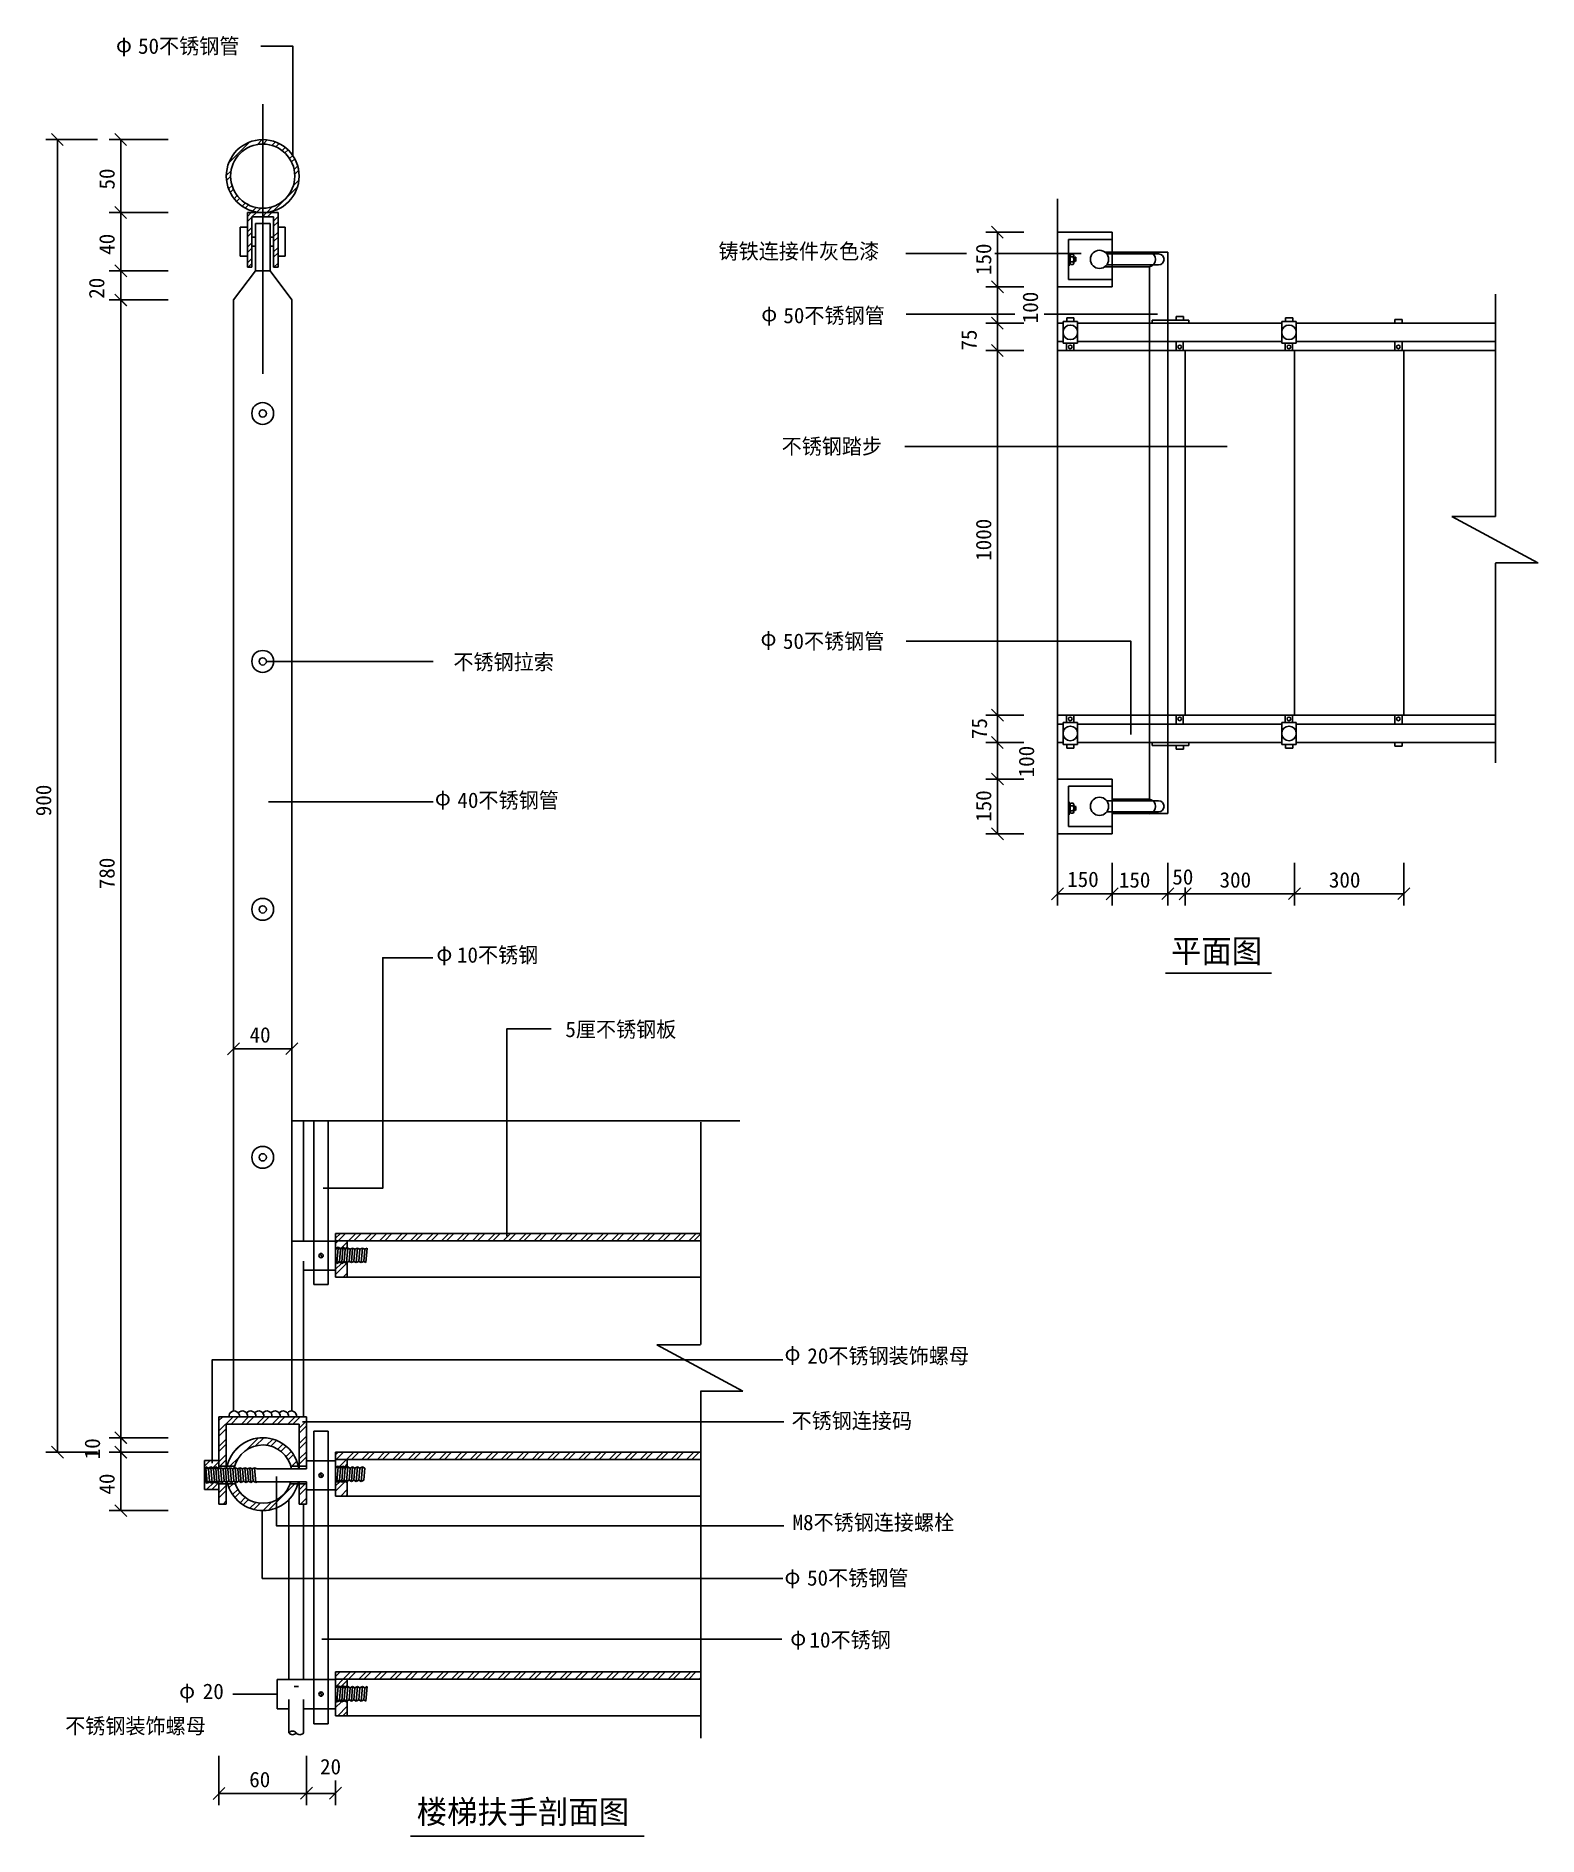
# Model space of a CAD drawing. Header units: metres. Extents: x 1265 to 2295, y 431 to 1665.
import ezdxf

# ---------------------------------------------------------------- set-up
doc = ezdxf.new("R2010")
doc.units = ezdxf.units.M
for name, color, linetype in [('2', 2, 'Continuous'), ('3', 3, 'Continuous'), ('4', 4, 'Continuous'), ('7', 7, 'Continuous'), ('BH', 3, 'Continuous'), ('DIM', 3, 'Continuous'), ('TEXT', 7, 'Continuous')]:
    doc.layers.add(name, color=color, linetype=linetype)

# ---------------------------------------------------------------- blocks, each defined once
blk = doc.blocks.new('_ARCHTICK')
at = {"color": 0, "linetype": 'ByBlock'}
blk.add_lwpolyline([(-0.51, -0.5), (0.51, 0.52)], dxfattribs=at)

msp = doc.modelspace()

# ---------------------------------------------------------------- linework, layer by layer
for p, q in [((1441.02, 1582.93), (1441.02, 1594.93)), ((1981.81, 1515.73), (1969.81, 1515.73)), ((2034.12, 1474.1), (2022.12, 1474.1)), ((2081.95, 1383.42), (2069.95, 1383.42)), ((2265.99, 1335.42), (2236.02, 1335.42)), ((2236.02, 1335.42), (2294.91, 1303.67)), ((2265.99, 1303.55), (2295.06, 1303.55)), ((1422.9, 1235.99), (1434.9, 1235.99)), ((2015.85, 1186.04), (2015.85, 1198.04)), ((1424.33, 1139.73), (1436.33, 1139.73)), ((1461.93, 874.92), (1473.93, 874.92)), ((1587.86, 841.94), (1587.86, 853.94)), ((1690.69, 767.62), (1749.59, 735.87)), ((1720.66, 767.62), (1690.69, 767.62)), ((1720.66, 735.75), (1749.73, 735.75)), ((1447.65, 714.73), (1459.65, 714.73)), ((1385.79, 686.38), (1385.79, 698.38)), ((1429.86, 677.2), (1429.86, 665.2)), ((1420.05, 654.41), (1420.05, 642.41)), ((1460.88, 565.72), (1472.88, 565.72)), ((1430.39, 528.07), (1418.39, 528.07))]:
    msp.add_line(p, q)
at = {"layer": '2'}
msp.add_line((1965.54, 1095.09), (1965.54, 1553.29), dxfattribs=at)
at = {"layer": '3'}
for p, q in [((1420.4, 1433.18), (1420.4, 1618.09)), ((1412.9, 1526.87), (1415.4, 1526.87)), ((1412.9, 1520.87), (1415.4, 1520.87)), ((1425.4, 1526.87), (1427.9, 1526.87)), ((1425.4, 1520.87), (1427.9, 1520.87)), ((2003.04, 1525.44), (1973.04, 1525.44)), ((1973.04, 1525.44), (1973.04, 1497.94)), ((2003.04, 1497.94), (2003.04, 1525.44)), ((1973.56, 1516.15), (1973.04, 1516.15)), ((1973.04, 1516.15), (1973.04, 1513.13)), ((1973.04, 1510.24), (1973.04, 1513.13)), ((1973.04, 1510.24), (1973.04, 1507.22)), ((1973.04, 1507.22), (1973.56, 1507.22)), ((1973.56, 1514.65), (1973.56, 1516.15)), ((1973.56, 1508.72), (1973.56, 1514.65)), ((1974.09, 1514.65), (1973.56, 1514.65)), ((1973.56, 1507.22), (1973.56, 1508.72)), ((1973.56, 1508.72), (1974.09, 1508.72)), ((1974.09, 1514.22), (1974.09, 1514.65)), ((1974.09, 1514.22), (1974.09, 1509.16)), ((1974.09, 1508.72), (1974.09, 1509.16)), ((1976.36, 1513.42), (1974.39, 1513.42)), ((1976.36, 1509.96), (1974.39, 1509.96)), ((1976.31, 1515.15), (1974.44, 1515.15)), ((1974.44, 1508.22), (1976.31, 1508.22)), ((1976.66, 1513.13), (1976.66, 1514.29)), ((1976.66, 1510.24), (1976.91, 1513.24)), ((1976.91, 1513.24), (1976.66, 1513.13)), ((1976.66, 1510.24), (1976.66, 1513.13)), ((1976.66, 1510.24), (1977.19, 1510.48)), ((1976.66, 1509.08), (1976.66, 1510.24)), ((1977.39, 1513.01), (1976.91, 1513.24)), ((1977.39, 1513.01), (1977.19, 1510.48)), ((1977.19, 1510.48), (1977.66, 1510.24)), ((1977.91, 1513.24), (1977.39, 1513.01)), ((1977.66, 1510.24), (1977.91, 1513.24)), ((1977.66, 1510.24), (1978.16, 1510.47)), ((1978.16, 1513.12), (1977.91, 1513.24)), ((1978.16, 1510.47), (1978.16, 1513.12)), ((2003.04, 1516.69), (1998.04, 1516.69)), ((2003.04, 1506.69), (1998.04, 1506.69)), ((1999.29, 1515.44), (2034.85, 1515.44)), ((2034.85, 1507.94), (1999.29, 1507.94)), ((1415.4, 1503.87), (1425.4, 1503.87)), ((1973.04, 1497.94), (2003.04, 1497.94)), ((2266, 1335.46), (2266, 1487.87)), ((1969.29, 1454.19), (1969.29, 1469.19)), ((1969.29, 1469.19), (1971.79, 1469.19)), ((1971.79, 1471.69), (1976.79, 1471.69)), ((1971.79, 1469.19), (1971.79, 1471.69)), ((1976.79, 1469.19), (1971.79, 1469.19)), ((1976.79, 1471.69), (1976.79, 1469.19)), ((1976.79, 1469.19), (1979.29, 1469.19)), ((1979.29, 1469.19), (1979.29, 1454.19)), ((2030.34, 1469.94), (2030.34, 1467.94)), ((2030.34, 1469.94), (2055.54, 1469.94)), ((2046.83, 1472.44), (2051.83, 1472.44)), ((2046.83, 1469.94), (2046.83, 1472.44)), ((2051.83, 1469.94), (2046.83, 1469.94)), ((2051.83, 1472.44), (2051.83, 1469.94)), ((2055.54, 1469.94), (2055.54, 1467.94)), ((2119.29, 1454.19), (2119.29, 1469.19)), ((2119.29, 1469.19), (2121.79, 1469.19)), ((2121.79, 1471.69), (2126.79, 1471.69)), ((2121.79, 1469.19), (2121.79, 1471.69)), ((2126.79, 1469.19), (2121.79, 1469.19)), ((2126.79, 1471.69), (2126.79, 1469.19)), ((2126.79, 1469.19), (2129.29, 1469.19)), ((2129.29, 1469.19), (2129.29, 1454.19)), ((2196.83, 1470.44), (2201.83, 1470.44)), ((2196.83, 1467.94), (2196.83, 1470.44)), ((2201.83, 1470.44), (2201.83, 1467.94)), ((2028.6, 1467.94), (2028.6, 1181.69)), ((2041.1, 1181.69), (2041.1, 1467.94)), ((2201.83, 1467.94), (2196.83, 1467.94)), ((1979.29, 1454.19), (1969.29, 1454.19)), ((1971.74, 1449.19), (1971.74, 1454.19)), ((1973.14, 1449.19), (1975.35, 1449.19)), ((1973.14, 1449.19), (1973.14, 1449.19)), ((1975.35, 1449.19), (1975.35, 1449.19)), ((1976.79, 1449.19), (1975.54, 1449.19)), ((1976.74, 1449.19), (1976.74, 1454.19)), ((2046.79, 1449.19), (2046.79, 1455.44)), ((2051.79, 1449.19), (2051.79, 1455.44)), ((2129.29, 1454.19), (2119.29, 1454.19)), ((2121.74, 1449.19), (2121.74, 1454.19)), ((2123.14, 1449.19), (2125.35, 1449.19)), ((2123.14, 1449.19), (2123.14, 1449.19)), ((2125.35, 1449.19), (2125.35, 1449.19)), ((2126.79, 1449.19), (2125.54, 1449.19)), ((2126.74, 1449.19), (2126.74, 1454.19)), ((2196.79, 1449.19), (2196.79, 1455.44)), ((2201.79, 1449.19), (2201.79, 1455.44)), ((2266, 1166.57), (2266, 1303.46)), ((1971.74, 1199.19), (1971.74, 1194.18)), ((1973.14, 1199.18), (1975.35, 1199.18)), ((1973.14, 1199.18), (1973.14, 1199.18)), ((1975.35, 1199.18), (1975.35, 1199.18)), ((1976.79, 1199.18), (1975.54, 1199.18)), ((1976.74, 1199.18), (1976.74, 1194.18)), ((2046.79, 1199.19), (2046.79, 1192.94)), ((2051.79, 1199.19), (2051.79, 1192.94)), ((2121.74, 1199.19), (2121.74, 1194.18)), ((2123.14, 1199.18), (2123.14, 1199.18)), ((2123.14, 1199.18), (2125.35, 1199.18)), ((2125.35, 1199.18), (2125.35, 1199.18)), ((2126.79, 1199.18), (2125.54, 1199.18)), ((2126.74, 1199.18), (2126.74, 1194.18)), ((2196.79, 1199.19), (2196.79, 1192.94)), ((2201.79, 1199.19), (2201.79, 1192.94)), ((1979.29, 1194.18), (1969.29, 1194.18)), ((1969.29, 1194.18), (1969.29, 1179.19)), ((1979.29, 1179.19), (1979.29, 1194.18)), ((2129.29, 1194.18), (2119.29, 1194.18)), ((2119.29, 1194.18), (2119.29, 1179.19)), ((2129.29, 1179.19), (2129.29, 1194.18)), ((1969.29, 1179.19), (1971.79, 1179.19)), ((1976.79, 1179.19), (1971.79, 1179.19)), ((1971.79, 1179.19), (1971.79, 1176.69)), ((1971.79, 1176.69), (1976.79, 1176.69)), ((1976.79, 1176.69), (1976.79, 1179.19)), ((1976.79, 1179.19), (1979.29, 1179.19)), ((2030.34, 1178.44), (2030.34, 1180.44)), ((2030.34, 1178.44), (2055.54, 1178.44)), ((2051.83, 1178.44), (2046.83, 1178.44)), ((2046.83, 1178.44), (2046.83, 1175.94)), ((2046.83, 1175.94), (2051.83, 1175.94)), ((2051.83, 1175.94), (2051.83, 1178.44)), ((2055.54, 1178.44), (2055.54, 1180.44)), ((2119.29, 1179.19), (2121.79, 1179.19)), ((2126.79, 1179.19), (2121.79, 1179.19)), ((2121.79, 1179.19), (2121.79, 1176.69)), ((2121.79, 1176.69), (2126.79, 1176.69)), ((2126.79, 1179.19), (2129.29, 1179.19)), ((2126.79, 1176.69), (2126.79, 1179.19)), ((2201.83, 1180.44), (2196.83, 1180.44)), ((2196.83, 1180.44), (2196.83, 1177.94)), ((2196.83, 1177.94), (2201.83, 1177.94)), ((2201.83, 1177.94), (2201.83, 1180.44)), ((1973.04, 1150.44), (2003.04, 1150.44)), ((1973.04, 1122.94), (1973.04, 1150.44)), ((2003.04, 1150.44), (2003.04, 1122.94)), ((1973.04, 1136.88), (1973.04, 1139.9)), ((1973.04, 1139.9), (1973.56, 1139.9)), ((1973.04, 1136.88), (1973.04, 1133.99)), ((1973.56, 1139.9), (1973.56, 1138.4)), ((1973.56, 1138.4), (1973.56, 1132.47)), ((1973.56, 1138.4), (1974.09, 1138.4)), ((1974.09, 1138.4), (1974.09, 1137.97)), ((1974.09, 1132.9), (1974.09, 1137.97)), ((1976.36, 1137.17), (1974.39, 1137.17)), ((1974.44, 1138.9), (1976.31, 1138.9)), ((1976.66, 1138.05), (1976.66, 1136.88)), ((1976.66, 1136.88), (1976.91, 1133.88)), ((1976.66, 1136.88), (1976.66, 1133.99)), ((1976.66, 1136.88), (1977.19, 1136.64)), ((1977.19, 1136.64), (1977.66, 1136.88)), ((1977.39, 1134.12), (1977.19, 1136.64)), ((1977.66, 1136.88), (1977.91, 1133.88)), ((1977.66, 1136.88), (1978.16, 1136.65)), ((1978.16, 1136.65), (1978.16, 1134.01)), ((2034.85, 1140.44), (1999.29, 1140.44)), ((1973.04, 1130.97), (1973.04, 1133.99)), ((1973.56, 1130.97), (1973.04, 1130.97)), ((1974.09, 1132.47), (1973.56, 1132.47)), ((1973.56, 1132.47), (1973.56, 1130.97)), ((1974.09, 1132.9), (1974.09, 1132.47)), ((1976.36, 1133.7), (1974.39, 1133.7)), ((1976.31, 1131.97), (1974.44, 1131.97)), ((1976.91, 1133.88), (1976.66, 1133.99)), ((1976.66, 1133.99), (1976.66, 1132.83)), ((1977.39, 1134.12), (1976.91, 1133.88)), ((1977.91, 1133.88), (1977.39, 1134.12)), ((1978.16, 1134.01), (1977.91, 1133.88)), ((1999.29, 1132.94), (2034.85, 1132.94)), ((2003.04, 1122.94), (1973.04, 1122.94)), ((1440.4, 920.99), (1747.67, 920.99)), ((1448.39, 838.69), (1448.39, 920.99)), ((1720.94, 767.66), (1720.94, 920.07)), ((1455.39, 838.69), (1455.39, 818.69)), ((1459.72, 830.03), (1461.07, 827.35)), ((1465.39, 838.69), (1465.39, 818.69)), ((1478.39, 838.86), (1470.39, 838.86)), ((1470.39, 833.65), (1472.07, 834.42)), ((1470.39, 833.11), (1470.39, 833.11)), ((1470.39, 824.28), (1470.39, 833.11)), ((1472.06, 833.86), (1471.23, 823.86)), ((1472.07, 834.42), (1473.66, 833.62)), ((1472.97, 824.66), (1473.65, 833.07)), ((1473.66, 833.62), (1475.4, 834.42)), ((1475.39, 833.86), (1474.56, 823.86)), ((1475.4, 834.42), (1476.99, 833.62)), ((1476.31, 824.66), (1476.98, 833.07)), ((1476.99, 833.62), (1478.39, 834.26)), ((1478.73, 833.86), (1477.89, 823.86)), ((1479.64, 824.66), (1480.32, 833.07)), ((1482.06, 833.86), (1481.23, 823.86)), ((1482.97, 824.66), (1483.65, 833.07)), ((1484.56, 823.86), (1485.39, 833.86)), ((1486.31, 824.66), (1486.98, 833.07)), ((1488.73, 833.86), (1487.89, 823.86)), ((1489.64, 824.66), (1490.32, 833.07)), ((1448.39, 718.24), (1448.39, 824.99)), ((1470.39, 824.28), (1470.39, 824.28)), ((1471.22, 823.31), (1470.39, 823.72)), ((1472.96, 824.1), (1471.22, 823.31)), ((1474.55, 823.31), (1472.96, 824.1)), ((1476.3, 824.1), (1474.55, 823.31)), ((1477.88, 823.31), (1476.3, 824.1)), ((1478.39, 823.54), (1477.88, 823.31)), ((1720.94, 497.79), (1720.94, 735.66)), ((1381.48, 683.24), (1382.31, 673.24)), ((1383.9, 674.04), (1383.22, 682.45)), ((1384.81, 683.24), (1385.65, 673.24)), ((1385.65, 673.24), (1384.81, 683.24)), ((1387.23, 674.04), (1386.56, 682.45)), ((1388.15, 683.24), (1388.98, 673.24)), ((1390.57, 674.04), (1389.89, 682.45)), ((1390.41, 684.24), (1395.41, 684.24)), ((1391.48, 683.24), (1392.31, 673.24)), ((1393.9, 674.04), (1393.22, 682.45)), ((1394.81, 683.24), (1395.65, 673.24)), ((1395.99, 684.24), (1401.14, 684.24)), ((1397.23, 674.04), (1396.56, 682.45)), ((1398.15, 683.24), (1398.98, 673.24)), ((1400.57, 674.04), (1399.89, 682.45)), ((1401.48, 683.24), (1402.31, 673.24)), ((1403.9, 674.04), (1403.22, 682.45)), ((1404.81, 683.24), (1405.65, 673.24)), ((1407.23, 674.04), (1406.56, 682.45)), ((1408.15, 683.24), (1408.98, 673.24)), ((1410.57, 674.04), (1409.89, 682.45)), ((1411.48, 683.24), (1412.31, 673.24)), ((1413.9, 674.04), (1413.22, 682.45)), ((1414.81, 683.24), (1415.65, 673.24)), ((1439.66, 684.24), (1444.82, 684.24)), ((1445.39, 684.24), (1450.39, 684.24)), ((1455.39, 688.07), (1455.39, 668.07)), ((1459.72, 679.41), (1461.07, 676.73)), ((1465.39, 688.07), (1465.39, 668.07)), ((1478.39, 688.86), (1470.39, 688.86)), ((1470.39, 688.86), (1470.39, 683.86)), ((1470.39, 683.65), (1472.07, 684.42)), ((1470.39, 674.28), (1470.39, 683.11)), ((1470.39, 683.11), (1470.39, 683.11)), ((1472.06, 683.86), (1471.23, 673.86)), ((1472.07, 684.42), (1473.66, 683.62)), ((1472.97, 674.66), (1473.65, 683.07)), ((1473.66, 683.62), (1475.4, 684.42)), ((1475.39, 683.86), (1474.56, 673.86)), ((1475.4, 684.42), (1476.99, 683.62)), ((1476.31, 674.66), (1476.98, 683.07)), ((1476.99, 683.62), (1478.39, 684.26)), ((1478.73, 683.86), (1477.89, 673.86)), ((1479.64, 674.66), (1480.32, 683.07)), ((1482.06, 683.86), (1481.23, 673.86)), ((1482.97, 674.66), (1483.65, 683.07)), ((1484.56, 673.86), (1485.39, 683.86)), ((1486.31, 674.66), (1486.98, 683.07)), ((1488.73, 683.86), (1487.89, 673.86)), ((1390.41, 672.24), (1395.41, 672.24)), ((1396.29, 672.24), (1401.53, 672.24)), ((1439.27, 672.24), (1444.51, 672.24)), ((1445.39, 672.24), (1450.39, 672.24)), ((1470.39, 674.28), (1470.39, 674.28)), ((1471.22, 673.31), (1470.39, 673.72)), ((1472.96, 674.1), (1471.22, 673.31)), ((1474.55, 673.31), (1472.96, 674.1)), ((1476.3, 674.1), (1474.55, 673.31)), ((1477.88, 673.31), (1476.3, 674.1)), ((1478.39, 673.54), (1477.88, 673.31)), ((1438.39, 538.07), (1438.39, 661.51)), ((1448.39, 538.07), (1448.39, 658.24)), ((1441.89, 533.18), (1444.89, 533.18)), ((1455.39, 538.07), (1455.39, 518.07)), ((1465.39, 538.07), (1465.39, 518.07)), ((1478.39, 538.24), (1470.39, 538.24)), ((1470.39, 533.03), (1472.07, 533.8)), ((1470.39, 532.49), (1470.39, 532.49)), ((1470.39, 523.66), (1470.39, 532.49)), ((1472.06, 533.24), (1471.23, 523.24)), ((1472.07, 533.8), (1473.66, 533)), ((1472.97, 524.04), (1473.65, 532.45)), ((1473.66, 533), (1475.4, 533.8)), ((1475.39, 533.24), (1474.56, 523.24)), ((1475.4, 533.8), (1476.99, 533)), ((1476.31, 524.04), (1476.98, 532.45)), ((1476.99, 533), (1478.39, 533.64)), ((1478.73, 533.24), (1477.89, 523.24)), ((1479.64, 524.04), (1480.32, 532.45)), ((1482.06, 533.24), (1481.23, 523.24)), ((1482.97, 524.04), (1483.65, 532.45)), ((1484.56, 523.24), (1485.39, 533.24)), ((1486.31, 524.04), (1486.98, 532.45)), ((1488.73, 533.24), (1487.89, 523.24)), ((1489.64, 524.04), (1490.32, 532.45)), ((1438.39, 524.37), (1438.39, 501.44)), ((1448.39, 524.37), (1448.39, 501.44)), ((1459.72, 529.41), (1461.07, 526.73)), ((1470.39, 523.66), (1470.39, 523.66)), ((1471.22, 522.69), (1470.39, 523.1)), ((1472.96, 523.48), (1471.22, 522.69)), ((1474.55, 522.69), (1472.96, 523.48)), ((1476.3, 523.48), (1474.55, 522.69)), ((1477.88, 522.69), (1476.3, 523.48)), ((1478.39, 522.92), (1477.88, 522.69))]:
    msp.add_line(p, q, dxfattribs=at)
for centre, radius in [((1994.29, 1511.69), 6.25), ((1974.29, 1461.69), 5), ((2124.29, 1461.69), 5), ((1974.24, 1451.69), 1.25), ((2049.29, 1451.69), 1.25), ((2124.24, 1451.69), 1.25), ((2199.29, 1451.69), 1.25), ((1420.4, 1406.08), 7.5), ((1420.4, 1406.08), 2.5), ((1420.4, 1236.08), 7.5), ((1420.4, 1236.08), 2.5), ((1974.24, 1196.68), 1.25), ((2049.29, 1196.68), 1.25), ((2124.24, 1196.68), 1.25), ((2199.29, 1196.68), 1.25), ((1974.29, 1186.69), 5), ((2124.29, 1186.69), 5), ((1994.29, 1136.69), 6.25), ((1420.4, 1066.08), 7.5), ((1420.4, 1066.08), 2.5), ((1420.4, 896.08), 7.5), ((1420.4, 896.08), 2.5), ((1460.39, 828.69), 1.5), ((1460.39, 678.07), 1.5), ((1460.39, 528.07), 1.5)]:
    msp.add_circle(centre, radius, dxfattribs=at)
for centre, radius, start, end in [((1975.37, 1509.11), 1.29, 177.79, 223.37), ((1975.42, 1514.25), 1.33, 137.51, 181.33), ((1975.11, 1514.15), 1.02, 175.82, 225.3), ((1979.24, 1511.69), 5.15, 160.35, 199.65), ((1976.17, 1508.83), 2.11, 147.77, 171.12), ((1975.59, 1514.36), 1.07, 356.72, 47.74), ((1975.48, 1509.06), 1.18, 314.75, 0.81), ((1971.51, 1511.69), 5.15, 340.35, 19.65), ((1974.58, 1508.83), 2.11, 8.88, 32.23), ((1975.65, 1514.14), 1.02, 314.66, 4.18), ((2034.85, 1511.69), 3.75, 270, 90), ((1975.37, 1138.02), 1.29, 136.63, 182.21), ((1976.17, 1138.29), 2.11, 188.88, 212.23), ((1979.24, 1135.44), 5.15, 160.35, 199.65), ((1975.48, 1138.06), 1.18, 359.19, 45.25), ((1974.58, 1138.3), 2.11, 327.77, 351.12), ((1971.51, 1135.44), 5.15, 340.35, 19.65), ((2034.85, 1136.69), 3.75, 270, 90), ((1975.11, 1132.98), 1.02, 134.7, 184.18), ((1975.42, 1132.87), 1.33, 178.67, 222.49), ((1975.59, 1132.77), 1.07, 312.26, 3.28), ((1975.65, 1132.98), 1.02, 355.82, 45.34), ((1400.83, 718.57), 3.62, 354.88, 185.12), ((1406.46, 718.57), 3.62, 354.88, 140.98), ((1412.08, 718.57), 3.62, 354.88, 140.98), ((1417.71, 718.57), 3.62, 354.88, 140.98), ((1423.22, 718.57), 3.62, 354.88, 140.98), ((1428.84, 718.57), 3.62, 354.88, 140.98), ((1434.46, 718.57), 3.62, 354.88, 140.98), ((1440.09, 718.57), 3.62, 354.88, 140.98), ((1440.89, 499.49), 3.17, 37.99, 142.01), ((1440.89, 503.4), 3.17, 217.99, 322.01), ((1445.89, 503.4), 3.17, 217.99, 322.01)]:
    msp.add_arc(centre, radius, start, end, dxfattribs=at)
at = {"layer": '4'}
for p, q in [((1425.4, 1536.37), (1415.4, 1536.37)), ((1415.4, 1536.37), (1415.4, 1503.87)), ((1425.4, 1503.87), (1425.4, 1536.37)), ((2003.04, 1530.44), (1965.54, 1530.44)), ((1965.54, 1530.44), (1965.54, 1492.94)), ((2003.04, 1492.94), (2003.04, 1530.44)), ((2041.1, 1516.69), (2003.04, 1516.69)), ((2028.6, 1506.69), (2003.04, 1506.69)), ((2028.6, 1506.69), (2028.6, 1467.94)), ((2041.1, 1516.69), (2041.1, 1467.94)), ((1415.4, 1503.87), (1400.4, 1483.87)), ((1440.4, 1483.87), (1425.4, 1503.87)), ((1400.4, 1483.87), (1400.4, 722.16)), ((1440.4, 722.17), (1440.4, 1483.87)), ((1965.54, 1492.94), (2003.04, 1492.94)), ((1965.54, 1467.94), (1969.29, 1467.94)), ((1979.29, 1467.94), (2119.29, 1467.94)), ((2129.29, 1467.94), (2266, 1467.94)), ((1965.54, 1455.44), (1969.29, 1455.44)), ((1965.58, 1449.19), (2266, 1449.19)), ((1979.29, 1455.44), (2119.29, 1455.44)), ((2053.08, 1449.19), (2053.08, 1199.19)), ((2128.08, 1449.19), (2128.08, 1199.19)), ((2129.29, 1455.44), (2266, 1455.44)), ((2203.08, 1449.19), (2203.08, 1199.19)), ((1965.54, 1199.19), (2266, 1199.19)), ((1965.54, 1192.94), (1969.29, 1192.94)), ((1979.29, 1192.94), (2119.29, 1192.94)), ((2129.29, 1192.94), (2266, 1192.94)), ((1965.54, 1180.44), (1969.29, 1180.44)), ((1979.29, 1180.44), (2119.29, 1180.44)), ((2028.6, 1181.69), (2028.6, 1141.69)), ((2041.1, 1181.69), (2041.1, 1131.69)), ((2129.29, 1180.44), (2266, 1180.44)), ((1965.54, 1155.44), (2003.04, 1155.44)), ((1965.54, 1117.94), (1965.54, 1155.44)), ((2003.04, 1155.44), (2003.04, 1117.94)), ((2028.6, 1141.69), (2003.04, 1141.69)), ((2041.1, 1131.69), (2003.04, 1131.69)), ((2003.04, 1117.94), (1965.54, 1117.94)), ((1470.39, 833.11), (1470.39, 843.86)), ((1470.39, 843.86), (1720.94, 843.86)), ((1720.94, 838.86), (1478.39, 838.86)), ((1478.39, 838.86), (1478.39, 833.71)), ((1470.39, 813.86), (1470.39, 824.28)), ((1478.39, 824.09), (1478.39, 813.86)), ((1478.39, 813.86), (1470.39, 813.86)), ((1470.39, 683.11), (1470.39, 693.86)), ((1470.39, 693.86), (1720.94, 693.86)), ((1720.94, 688.86), (1478.39, 688.86)), ((1478.39, 688.86), (1478.39, 683.71)), ((1470.39, 663.86), (1470.39, 674.28)), ((1478.39, 674.09), (1478.39, 663.86)), ((1478.39, 663.86), (1470.39, 663.86)), ((1470.39, 532.49), (1470.39, 543.24)), ((1470.39, 543.24), (1720.94, 543.24)), ((1720.94, 538.24), (1478.39, 538.24)), ((1478.39, 538.24), (1478.39, 533.09)), ((1470.39, 513.24), (1470.39, 523.66)), ((1478.39, 523.47), (1478.39, 513.24)), ((1478.39, 513.24), (1470.39, 513.24))]:
    msp.add_line(p, q, dxfattribs=at)
msp.add_circle((1420.4, 1568.79), 25, dxfattribs=at)
for start, end in [(8.33, 169.91), (192.99, 347.99)]:
    msp.add_arc((1420.4, 678.86), 25, start, end, dxfattribs=at)
at = {"layer": '7'}
for p, q in [((1409.9, 1506.37), (1409.9, 1543.79)), ((1409.9, 1543.79), (1430.9, 1543.79)), ((1430.9, 1543.79), (1430.9, 1506.37)), ((1404.9, 1513.87), (1404.9, 1533.87)), ((1404.9, 1533.87), (1409.9, 1533.87)), ((1427.9, 1540.79), (1412.9, 1540.79)), ((1412.9, 1540.79), (1412.9, 1506.37)), ((1427.9, 1506.37), (1427.9, 1540.79)), ((1435.9, 1533.87), (1430.9, 1533.87)), ((1435.9, 1513.87), (1435.9, 1533.87)), ((1409.9, 1513.87), (1404.9, 1513.87)), ((1412.9, 1506.37), (1409.9, 1506.37)), ((1430.9, 1506.37), (1427.9, 1506.37)), ((1430.9, 1513.87), (1435.9, 1513.87)), ((1455.39, 920.99), (1455.39, 838.69)), ((1465.39, 920.99), (1465.39, 838.69)), ((1440.4, 838.69), (1470.39, 838.69)), ((1470.39, 838.69), (1470.39, 833.11)), ((1470.39, 833.11), (1472.06, 833.86)), ((1472.06, 833.86), (1473.65, 833.07)), ((1473.65, 833.07), (1475.39, 833.86)), ((1475.39, 833.86), (1476.98, 833.07)), ((1476.98, 833.07), (1478.73, 833.86)), ((1478.73, 833.86), (1480.32, 833.07)), ((1480.32, 833.07), (1482.06, 833.86)), ((1482.06, 833.86), (1483.65, 833.07)), ((1483.65, 833.07), (1485.39, 833.86)), ((1485.39, 833.86), (1486.98, 833.07)), ((1486.98, 833.07), (1488.73, 833.86)), ((1488.73, 833.86), (1490.32, 833.07)), ((1490.32, 833.07), (1492.06, 833.86)), ((1492.06, 833.86), (1491.23, 823.86)), ((1470.39, 818.69), (1448.39, 818.69)), ((1455.39, 818.69), (1455.39, 808.86)), ((1465.39, 818.69), (1465.39, 808.86)), ((1471.23, 823.86), (1470.39, 824.28)), ((1470.39, 824.28), (1470.39, 818.69)), ((1472.97, 824.66), (1471.23, 823.86)), ((1474.56, 823.86), (1472.97, 824.66)), ((1476.31, 824.66), (1474.56, 823.86)), ((1477.89, 823.86), (1476.31, 824.66)), ((1479.64, 824.66), (1477.89, 823.86)), ((1481.23, 823.86), (1479.64, 824.66)), ((1482.97, 824.66), (1481.23, 823.86)), ((1484.56, 823.86), (1482.97, 824.66)), ((1486.31, 824.66), (1484.56, 823.86)), ((1487.89, 823.86), (1486.31, 824.66)), ((1489.64, 824.66), (1487.89, 823.86)), ((1491.23, 823.86), (1489.64, 824.66)), ((1455.39, 808.86), (1465.39, 808.86)), ((1478.39, 813.86), (1720.94, 813.86)), ((1450.39, 718.24), (1390.41, 718.24)), ((1390.41, 718.24), (1390.41, 683.86)), ((1450.39, 683.11), (1450.39, 718.24)), ((1395.41, 683.86), (1395.41, 713.24)), ((1395.41, 713.24), (1445.39, 713.24)), ((1445.39, 713.24), (1445.39, 683.11)), ((1455.39, 708.43), (1465.39, 708.43)), ((1455.39, 708.43), (1455.39, 688.07)), ((1465.39, 708.43), (1465.39, 688.07)), ((1390.41, 688.24), (1380.41, 688.24)), ((1380.41, 688.24), (1380.41, 668.24)), ((1381.48, 673.07), (1381.48, 683.79)), ((1381.48, 683.79), (1383.21, 683)), ((1381.48, 683.24), (1383.22, 682.45)), ((1383.21, 683), (1384.8, 683.8)), ((1383.22, 682.45), (1384.81, 683.24)), ((1384.8, 683.8), (1386.55, 683)), ((1384.81, 683.24), (1386.56, 682.45)), ((1386.55, 683), (1388.14, 683.8)), ((1386.56, 682.45), (1388.15, 683.24)), ((1388.14, 683.8), (1389.88, 683)), ((1388.15, 683.24), (1389.89, 682.45)), ((1389.88, 683), (1390.41, 683.27)), ((1389.89, 682.45), (1391.48, 683.24)), ((1390.41, 683.27), (1390.41, 688.24)), ((1391.48, 683.24), (1393.22, 682.45)), ((1393.22, 682.45), (1394.81, 683.24)), ((1394.81, 683.24), (1396.56, 682.45)), ((1396.56, 682.45), (1398.15, 683.24)), ((1398.15, 683.24), (1399.89, 682.45)), ((1399.89, 682.45), (1401.48, 683.24)), ((1401.48, 683.24), (1403.22, 682.45)), ((1403.22, 682.45), (1404.81, 683.24)), ((1404.81, 683.24), (1406.56, 682.45)), ((1406.56, 682.45), (1408.15, 683.24)), ((1408.15, 683.24), (1409.89, 682.45)), ((1409.89, 682.45), (1411.48, 683.24)), ((1411.48, 683.24), (1413.22, 682.45)), ((1413.22, 682.45), (1414.81, 683.24)), ((1414.81, 683.24), (1416.48, 682.49)), ((1416.48, 682.49), (1450.39, 682.49)), ((1450.39, 682.49), (1450.39, 688.07)), ((1450.39, 688.07), (1470.39, 688.07)), ((1470.39, 688.07), (1470.39, 683.11)), ((1470.39, 683.11), (1472.06, 683.86)), ((1472.06, 683.86), (1473.65, 683.07)), ((1473.65, 683.07), (1475.39, 683.86)), ((1475.39, 683.86), (1476.98, 683.07)), ((1476.98, 683.07), (1478.73, 683.86)), ((1478.73, 683.86), (1480.32, 683.07)), ((1480.32, 683.07), (1482.06, 683.86)), ((1482.06, 683.86), (1483.65, 683.07)), ((1483.65, 683.07), (1485.39, 683.86)), ((1485.39, 683.86), (1486.98, 683.07)), ((1486.98, 683.07), (1488.73, 683.86)), ((1488.73, 683.86), (1490.32, 683.07)), ((1490.32, 683.07), (1489.64, 674.66)), ((1380.41, 668.24), (1390.41, 668.24)), ((1382.31, 673.24), (1381.48, 673.62)), ((1382.32, 672.69), (1381.48, 673.07)), ((1383.9, 674.04), (1382.31, 673.24)), ((1383.91, 673.48), (1382.32, 672.69)), ((1385.65, 673.24), (1383.9, 674.04)), ((1385.66, 672.69), (1383.91, 673.48)), ((1387.23, 674.04), (1385.65, 673.24)), ((1387.24, 673.48), (1385.66, 672.69)), ((1388.98, 673.24), (1387.23, 674.04)), ((1388.99, 672.69), (1387.24, 673.48)), ((1390.57, 674.04), (1388.98, 673.24)), ((1390.41, 673.4), (1388.99, 672.69)), ((1390.41, 668.24), (1390.41, 673.4)), ((1390.41, 673.4), (1390.41, 658.24)), ((1392.31, 673.24), (1390.57, 674.04)), ((1393.9, 674.04), (1392.31, 673.24)), ((1395.65, 673.24), (1393.9, 674.04)), ((1395.41, 658.24), (1395.41, 673.24)), ((1397.23, 674.04), (1395.65, 673.24)), ((1398.98, 673.24), (1397.23, 674.04)), ((1400.57, 674.04), (1398.98, 673.24)), ((1402.31, 673.24), (1400.57, 674.04)), ((1403.9, 674.04), (1402.31, 673.24)), ((1405.65, 673.24), (1403.9, 674.04)), ((1407.23, 674.04), (1405.65, 673.24)), ((1408.98, 673.24), (1407.23, 674.04)), ((1410.57, 674.04), (1408.98, 673.24)), ((1412.31, 673.24), (1410.57, 674.04)), ((1413.9, 674.04), (1412.31, 673.24)), ((1415.65, 673.24), (1413.9, 674.04)), ((1416.48, 673.66), (1415.65, 673.24)), ((1450.39, 673.66), (1416.48, 673.66)), ((1445.39, 673.66), (1445.39, 658.24)), ((1450.39, 668.07), (1450.39, 673.66)), ((1450.39, 658.24), (1450.39, 673.66)), ((1470.39, 668.07), (1450.39, 668.07)), ((1455.39, 668.07), (1455.39, 538.07)), ((1465.39, 668.07), (1465.39, 538.07)), ((1471.23, 673.86), (1470.39, 674.28)), ((1470.39, 674.28), (1470.39, 668.07)), ((1472.97, 674.66), (1471.23, 673.86)), ((1474.56, 673.86), (1472.97, 674.66)), ((1476.31, 674.66), (1474.56, 673.86)), ((1477.89, 673.86), (1476.31, 674.66)), ((1479.64, 674.66), (1477.89, 673.86)), ((1481.23, 673.86), (1479.64, 674.66)), ((1482.97, 674.66), (1481.23, 673.86)), ((1484.56, 673.86), (1482.97, 674.66)), ((1486.31, 674.66), (1484.56, 673.86)), ((1487.89, 673.86), (1486.31, 674.66)), ((1489.64, 674.66), (1487.89, 673.86)), ((1489.64, 674.66), (1489.64, 674.66)), ((1390.41, 658.24), (1395.41, 658.24)), ((1445.39, 658.24), (1450.39, 658.24)), ((1478.39, 663.86), (1720.94, 663.86)), ((1430.39, 518.07), (1430.39, 538.07)), ((1430.39, 538.07), (1470.39, 538.07)), ((1470.39, 538.07), (1470.39, 532.49)), ((1470.39, 532.49), (1472.06, 533.24)), ((1472.06, 533.24), (1473.65, 532.45)), ((1473.65, 532.45), (1475.39, 533.24)), ((1475.39, 533.24), (1476.98, 532.45)), ((1476.98, 532.45), (1478.73, 533.24)), ((1478.73, 533.24), (1480.32, 532.45)), ((1480.32, 532.45), (1482.06, 533.24)), ((1482.06, 533.24), (1483.65, 532.45)), ((1483.65, 532.45), (1485.39, 533.24)), ((1485.39, 533.24), (1486.98, 532.45)), ((1486.98, 532.45), (1488.73, 533.24)), ((1488.73, 533.24), (1490.32, 532.45)), ((1490.32, 532.45), (1492.06, 533.24)), ((1492.06, 533.24), (1491.23, 523.24)), ((1471.23, 523.24), (1470.39, 523.66)), ((1470.39, 523.66), (1470.39, 518.07)), ((1472.97, 524.04), (1471.23, 523.24)), ((1474.56, 523.24), (1472.97, 524.04)), ((1476.31, 524.04), (1474.56, 523.24)), ((1477.89, 523.24), (1476.31, 524.04)), ((1479.64, 524.04), (1477.89, 523.24)), ((1481.23, 523.24), (1479.64, 524.04)), ((1482.97, 524.04), (1481.23, 523.24)), ((1484.56, 523.24), (1482.97, 524.04)), ((1486.31, 524.04), (1484.56, 523.24)), ((1487.89, 523.24), (1486.31, 524.04)), ((1489.64, 524.04), (1487.89, 523.24)), ((1491.23, 523.24), (1489.64, 524.04)), ((1438.39, 518.07), (1430.39, 518.07)), ((1470.39, 518.07), (1448.39, 518.07)), ((1455.39, 518.07), (1455.39, 507.62)), ((1455.39, 507.62), (1465.39, 507.62)), ((1465.39, 518.07), (1465.39, 507.62)), ((1478.39, 513.24), (1720.94, 513.24))]:
    msp.add_line(p, q, dxfattribs=at)
msp.add_circle((1420.4, 1568.79), 22, dxfattribs=at)
for centre, radius, start, end in [((2027.61, 1511.69), 5.1, 281.12, 78.88), ((2027.61, 1136.69), 5.1, 281.12, 78.88), ((1420.4, 678.86), 20, 10.44, 167.35), ((1420.4, 678.86), 20, 196.32, 344.92)]:
    msp.add_arc(centre, radius, start, end, dxfattribs=at)
at = {"layer": 'BH'}
for p, q in [((1397.14, 1577.94), (1411.25, 1592.05)), ((1416.75, 1590.48), (1420.06, 1593.79)), ((1420.59, 1590.79), (1423.41, 1593.61)), ((1426.73, 1589.86), (1429.1, 1592.23)), ((1429.31, 1588.9), (1431.57, 1591.16)), ((1433.76, 1586.27), (1435.89, 1588.41)), ((1435.66, 1584.64), (1437.78, 1586.76)), ((1438.86, 1580.77), (1441.02, 1582.93)), ((1440.14, 1578.51), (1442.36, 1580.74)), ((1395.4, 1569.14), (1398.71, 1572.44)), ((1395.58, 1565.78), (1398.4, 1568.6)), ((1441.95, 1573.25), (1444.42, 1575.73)), ((1442.36, 1570.13), (1445.07, 1572.84)), ((1396.96, 1560.09), (1399.33, 1562.46)), ((1398.03, 1557.62), (1400.29, 1559.88)), ((1400.78, 1553.3), (1402.92, 1555.44)), ((1427.72, 1544.88), (1444.31, 1561.47)), ((1441.34, 1562.04), (1445.24, 1565.94)), ((1402.43, 1551.41), (1404.55, 1553.53)), ((1406.26, 1548.17), (1408.42, 1550.34)), ((1408.45, 1546.83), (1410.68, 1549.05)), ((1409.9, 1541.21), (1412.48, 1543.79)), ((1413.02, 1540.79), (1416.02, 1543.79)), ((1413.47, 1544.77), (1415.94, 1547.25)), ((1416.35, 1544.12), (1419.06, 1546.83)), ((1420.4, 1541.1), (1423.09, 1543.79)), ((1423.25, 1543.95), (1427.15, 1547.85)), ((1423.63, 1540.79), (1426.63, 1543.79)), ((1409.9, 1537.67), (1412.9, 1540.67)), ((1409.9, 1530.6), (1412.9, 1533.6)), ((1420.09, 1540.79), (1420.4, 1541.1)), ((1427.9, 1537.99), (1430.9, 1540.99)), ((1427.9, 1534.46), (1430.9, 1537.46)), ((1427.9, 1527.39), (1430.9, 1530.39)), ((1409.9, 1527.06), (1412.9, 1530.06)), ((1409.9, 1519.99), (1412.9, 1522.99)), ((1409.9, 1516.46), (1412.9, 1519.46)), ((1427.9, 1523.85), (1430.9, 1526.85)), ((1427.9, 1516.78), (1430.9, 1519.78)), ((1409.9, 1509.39), (1412.9, 1512.39)), ((1410.42, 1506.37), (1412.9, 1508.85)), ((1427.9, 1513.24), (1430.9, 1516.24)), ((1428.1, 1506.37), (1430.9, 1509.17)), ((1470.39, 840.55), (1473.71, 843.86)), ((1472.24, 838.86), (1477.24, 843.86)), ((1479.31, 838.86), (1484.31, 843.86)), ((1482.85, 838.86), (1487.85, 843.86)), ((1489.92, 838.86), (1494.92, 843.86)), ((1493.46, 838.86), (1498.46, 843.86)), ((1500.53, 838.86), (1505.53, 843.86)), ((1504.06, 838.86), (1509.06, 843.86)), ((1511.13, 838.86), (1516.13, 843.86)), ((1514.67, 838.86), (1519.67, 843.86)), ((1521.74, 838.86), (1526.74, 843.86)), ((1525.28, 838.86), (1530.28, 843.86)), ((1532.35, 838.86), (1537.35, 843.86)), ((1535.88, 838.86), (1540.88, 843.86)), ((1542.95, 838.86), (1547.95, 843.86)), ((1546.49, 838.86), (1551.49, 843.86)), ((1553.56, 838.86), (1558.56, 843.86)), ((1557.1, 838.86), (1562.1, 843.86)), ((1564.17, 838.86), (1569.17, 843.86)), ((1567.7, 838.86), (1572.7, 843.86)), ((1574.77, 838.86), (1579.77, 843.86)), ((1578.31, 838.86), (1583.31, 843.86)), ((1585.38, 838.86), (1590.38, 843.86)), ((1588.92, 838.86), (1593.92, 843.86)), ((1595.99, 838.86), (1600.99, 843.86)), ((1599.52, 838.86), (1604.52, 843.86)), ((1606.59, 838.86), (1611.59, 843.86)), ((1610.13, 838.86), (1615.13, 843.86)), ((1617.2, 838.86), (1622.2, 843.86)), ((1620.74, 838.86), (1625.74, 843.86)), ((1627.81, 838.86), (1632.81, 843.86)), ((1631.34, 838.86), (1636.34, 843.86)), ((1638.41, 838.86), (1643.41, 843.86)), ((1641.95, 838.86), (1646.95, 843.86)), ((1649.02, 838.86), (1654.02, 843.86)), ((1652.56, 838.86), (1657.56, 843.86)), ((1659.63, 838.86), (1664.63, 843.86)), ((1663.16, 838.86), (1668.16, 843.86)), ((1670.23, 838.86), (1675.23, 843.86)), ((1673.77, 838.86), (1678.77, 843.86)), ((1680.84, 838.86), (1685.84, 843.86)), ((1684.37, 838.86), (1689.37, 843.86)), ((1691.45, 838.86), (1696.45, 843.86)), ((1694.98, 838.86), (1699.98, 843.86)), ((1702.05, 838.86), (1707.05, 843.86)), ((1705.59, 838.86), (1710.59, 843.86)), ((1712.66, 838.86), (1717.66, 843.86)), ((1716.19, 838.86), (1720.94, 843.61)), ((1470.39, 837.01), (1472.24, 838.86)), ((1474.42, 833.97), (1478.39, 837.94)), ((1478.12, 834.14), (1478.39, 834.41)), ((1470.39, 819.34), (1474.43, 823.37)), ((1470.39, 815.8), (1477.92, 823.32)), ((1475.53, 813.86), (1478.39, 816.73)), ((1390.41, 708.52), (1400.13, 718.24)), ((1390.41, 715.59), (1393.06, 718.24)), ((1398.67, 713.24), (1403.67, 718.24)), ((1405.74, 713.24), (1410.74, 718.24)), ((1409.27, 713.24), (1414.27, 718.24)), ((1416.34, 713.24), (1421.34, 718.24)), ((1419.88, 713.24), (1424.88, 718.24)), ((1426.95, 713.24), (1431.95, 718.24)), ((1430.49, 713.24), (1435.49, 718.24)), ((1437.56, 713.24), (1442.56, 718.24)), ((1441.09, 713.24), (1446.09, 718.24)), ((1390.41, 704.99), (1395.41, 709.99)), ((1409.01, 695.3), (1417.39, 703.68)), ((1415.49, 698.25), (1421.1, 703.85)), ((1445.39, 710.47), (1450.39, 715.47)), ((1445.39, 706.94), (1450.39, 711.94)), ((1445.39, 699.87), (1450.39, 704.87)), ((1390.41, 697.92), (1395.41, 702.92)), ((1390.41, 694.38), (1395.41, 699.38)), ((1390.41, 687.31), (1395.41, 692.31)), ((1400.13, 693.49), (1405.77, 699.13)), ((1423.01, 698.69), (1427.23, 702.91)), ((1425.93, 698.08), (1429.86, 702.01)), ((1430.84, 695.92), (1434.46, 699.54)), ((1432.92, 694.46), (1436.47, 698.01)), ((1436.4, 690.87), (1439.96, 694.43)), ((1437.8, 688.73), (1441.44, 692.37)), ((1445.39, 696.33), (1450.39, 701.33)), ((1445.39, 689.26), (1450.39, 694.26)), ((1470.39, 692.06), (1472.2, 693.86)), ((1470.74, 688.86), (1475.74, 693.86)), ((1477.81, 688.86), (1482.81, 693.86)), ((1481.34, 688.86), (1486.34, 693.86)), ((1488.41, 688.86), (1493.41, 693.86)), ((1491.95, 688.86), (1496.95, 693.86)), ((1499.02, 688.86), (1504.02, 693.86)), ((1502.56, 688.86), (1507.56, 693.86)), ((1509.63, 688.86), (1514.63, 693.86)), ((1513.16, 688.86), (1518.16, 693.86)), ((1520.23, 688.86), (1525.23, 693.86)), ((1523.77, 688.86), (1528.77, 693.86)), ((1530.84, 688.86), (1535.84, 693.86)), ((1534.37, 688.86), (1539.37, 693.86)), ((1541.45, 688.86), (1546.45, 693.86)), ((1544.98, 688.86), (1549.98, 693.86)), ((1552.05, 688.86), (1557.05, 693.86)), ((1555.59, 688.86), (1560.59, 693.86)), ((1562.66, 688.86), (1567.66, 693.86)), ((1566.19, 688.86), (1571.19, 693.86)), ((1573.27, 688.86), (1578.27, 693.86)), ((1576.8, 688.86), (1581.8, 693.86)), ((1583.87, 688.86), (1588.87, 693.86)), ((1587.41, 688.86), (1592.41, 693.86)), ((1594.48, 688.86), (1599.48, 693.86)), ((1598.01, 688.86), (1603.01, 693.86)), ((1605.09, 688.86), (1610.09, 693.86)), ((1608.62, 688.86), (1613.62, 693.86)), ((1615.69, 688.86), (1620.69, 693.86)), ((1619.23, 688.86), (1624.23, 693.86)), ((1626.3, 688.86), (1631.3, 693.86)), ((1629.83, 688.86), (1634.83, 693.86)), ((1636.91, 688.86), (1641.91, 693.86)), ((1640.44, 688.86), (1645.44, 693.86)), ((1647.51, 688.86), (1652.51, 693.86)), ((1651.05, 688.86), (1656.05, 693.86)), ((1658.12, 688.86), (1663.12, 693.86)), ((1661.65, 688.86), (1666.65, 693.86)), ((1668.73, 688.86), (1673.73, 693.86)), ((1672.26, 688.86), (1677.26, 693.86)), ((1679.33, 688.86), (1684.33, 693.86)), ((1682.87, 688.86), (1687.87, 693.86)), ((1689.94, 688.86), (1694.94, 693.86)), ((1693.47, 688.86), (1698.47, 693.86)), ((1700.55, 688.86), (1705.55, 693.86)), ((1704.08, 688.86), (1709.08, 693.86)), ((1711.15, 688.86), (1716.15, 693.86)), ((1714.69, 688.86), (1719.69, 693.86)), ((1380.41, 687.92), (1380.74, 688.24)), ((1380.41, 684.38), (1384.27, 688.24)), ((1386.24, 683.14), (1390.41, 687.31)), ((1389.72, 683.08), (1390.41, 683.77)), ((1390.88, 684.24), (1395.41, 688.77)), ((1397.95, 684.24), (1403.97, 690.26)), ((1440.38, 684.24), (1443.8, 687.67)), ((1443.91, 684.24), (1444.64, 684.97)), ((1445.39, 685.72), (1450.39, 690.72)), ((1470.39, 688.52), (1470.74, 688.86)), ((1472.93, 683.99), (1477.81, 688.86)), ((1476.4, 683.92), (1478.39, 685.92)), ((1380.41, 677.31), (1381.48, 678.38)), ((1380.41, 673.77), (1381.48, 674.84)), ((1381.95, 668.24), (1387.14, 673.43)), ((1385.49, 668.24), (1390.41, 673.17)), ((1390.41, 666.1), (1395.41, 671.1)), ((1390.41, 662.56), (1395.41, 667.56)), ((1396.35, 672.04), (1396.56, 672.24)), ((1397.26, 669.41), (1400.09, 672.24)), ((1399.73, 664.81), (1403.34, 668.42)), ((1424.47, 654.2), (1442.52, 672.24)), ((1445.39, 668.05), (1449.59, 672.24)), ((1445.39, 664.51), (1450.39, 669.51)), ((1470.39, 670.84), (1473.42, 673.87)), ((1470.39, 667.31), (1476.89, 673.81)), ((1474.02, 663.86), (1478.39, 668.24)), ((1393.16, 658.24), (1395.41, 660.49)), ((1401.25, 662.79), (1404.8, 666.35)), ((1404.83, 659.3), (1408.4, 662.87)), ((1406.89, 657.83), (1410.53, 661.47)), ((1411.6, 655.46), (1415.59, 659.45)), ((1414.29, 654.62), (1418.61, 658.94)), ((1420.6, 653.86), (1426.58, 659.84)), ((1446.2, 658.24), (1450.39, 662.44)), ((1449.73, 658.24), (1450.39, 658.91)), ((1477.56, 663.86), (1478.39, 664.7)), ((1470.39, 540.03), (1473.61, 543.24)), ((1475.68, 538.24), (1480.68, 543.24)), ((1479.21, 538.24), (1484.21, 543.24)), ((1486.29, 538.24), (1491.29, 543.24)), ((1489.82, 538.24), (1494.82, 543.24)), ((1496.89, 538.24), (1501.89, 543.24)), ((1500.43, 538.24), (1505.43, 543.24)), ((1507.5, 538.24), (1512.5, 543.24)), ((1511.03, 538.24), (1516.03, 543.24)), ((1518.11, 538.24), (1523.11, 543.24)), ((1521.64, 538.24), (1526.64, 543.24)), ((1528.71, 538.24), (1533.71, 543.24)), ((1532.25, 538.24), (1537.25, 543.24)), ((1539.32, 538.24), (1544.32, 543.24)), ((1542.85, 538.24), (1547.85, 543.24)), ((1549.93, 538.24), (1554.93, 543.24)), ((1553.46, 538.24), (1558.46, 543.24)), ((1560.53, 538.24), (1565.53, 543.24)), ((1564.07, 538.24), (1569.07, 543.24)), ((1571.14, 538.24), (1576.14, 543.24)), ((1574.67, 538.24), (1579.67, 543.24)), ((1581.75, 538.24), (1586.75, 543.24)), ((1585.28, 538.24), (1590.28, 543.24)), ((1592.35, 538.24), (1597.35, 543.24)), ((1595.89, 538.24), (1600.89, 543.24)), ((1602.96, 538.24), (1607.96, 543.24)), ((1606.49, 538.24), (1611.49, 543.24)), ((1613.56, 538.24), (1618.56, 543.24)), ((1617.1, 538.24), (1622.1, 543.24)), ((1624.17, 538.24), (1629.17, 543.24)), ((1627.71, 538.24), (1632.71, 543.24)), ((1634.78, 538.24), (1639.78, 543.24)), ((1638.31, 538.24), (1643.31, 543.24)), ((1645.38, 538.24), (1650.38, 543.24)), ((1648.92, 538.24), (1653.92, 543.24)), ((1655.99, 538.24), (1660.99, 543.24)), ((1659.53, 538.24), (1664.53, 543.24)), ((1666.6, 538.24), (1671.6, 543.24)), ((1670.13, 538.24), (1675.13, 543.24)), ((1677.2, 538.24), (1682.2, 543.24)), ((1680.74, 538.24), (1685.74, 543.24)), ((1687.81, 538.24), (1692.81, 543.24)), ((1691.35, 538.24), (1696.35, 543.24)), ((1698.42, 538.24), (1703.42, 543.24)), ((1701.95, 538.24), (1706.95, 543.24)), ((1709.02, 538.24), (1714.02, 543.24)), ((1712.56, 538.24), (1717.56, 543.24)), ((1470.53, 533.1), (1475.68, 538.24)), ((1474.24, 533.27), (1478.39, 537.42)), ((1719.63, 538.24), (1720.94, 539.55)), ((1470.39, 522.35), (1470.89, 522.85)), ((1470.39, 518.82), (1474.36, 522.78)), ((1471.89, 513.24), (1478.39, 519.75)), ((1475.43, 513.24), (1478.39, 516.21))]:
    msp.add_line(p, q, dxfattribs=at)
at = {"layer": 'DIM'}
for p, q in [((1307.05, 1593.86), (1271.59, 1593.86)), ((1279.59, 693.86), (1279.59, 1593.86)), ((1355.45, 1593.86), (1315.05, 1593.86)), ((1323.05, 1593.86), (1323.05, 1543.86)), ((1355.45, 1543.86), (1315.05, 1543.86)), ((1355.45, 1543.86), (1315.05, 1543.86)), ((1323.05, 1543.86), (1323.05, 1503.86)), ((1942.51, 1530.44), (1916.3, 1530.44)), ((1924.3, 1530.44), (1924.3, 1492.94)), ((1355.45, 1503.86), (1315.05, 1503.86)), ((1355.45, 1503.86), (1315.05, 1503.86)), ((1323.05, 1503.86), (1323.05, 1483.86)), ((1355.45, 1483.86), (1315.05, 1483.86)), ((1355.45, 1483.86), (1315.05, 1483.86)), ((1323.05, 1483.86), (1323.05, 703.86)), ((1942.51, 1492.94), (1916.3, 1492.94)), ((1942.51, 1492.94), (1916.3, 1492.94)), ((1924.3, 1492.94), (1924.3, 1467.94)), ((1942.51, 1467.94), (1916.3, 1467.94)), ((1942.51, 1467.94), (1916.3, 1467.94)), ((1924.3, 1467.94), (1924.3, 1449.19)), ((1942.51, 1449.19), (1916.3, 1449.19)), ((1942.51, 1449.19), (1916.3, 1449.19)), ((1924.3, 1199.19), (1924.3, 1449.19)), ((1942.51, 1199.19), (1916.3, 1199.19)), ((1942.51, 1199.19), (1916.3, 1199.19)), ((1924.3, 1180.44), (1924.3, 1199.19)), ((1942.51, 1180.44), (1916.3, 1180.44)), ((1942.51, 1180.44), (1916.3, 1180.44)), ((1924.3, 1155.44), (1924.3, 1180.44)), ((1942.51, 1155.44), (1916.3, 1155.44)), ((1942.51, 1155.44), (1916.3, 1155.44)), ((1924.3, 1117.94), (1924.3, 1155.44)), ((1942.51, 1117.94), (1916.3, 1117.94)), ((1965.54, 1098.01), (1965.54, 1068.76)), ((2003.04, 1098.01), (2003.04, 1068.76)), ((2003.04, 1098.01), (2003.04, 1068.76)), ((2041.1, 1098.01), (2041.1, 1068.76)), ((2041.1, 1098.01), (2041.1, 1068.76)), ((2128.08, 1098.01), (2128.08, 1068.76)), ((2128.08, 1098.01), (2128.08, 1068.76)), ((2203.08, 1098.01), (2203.08, 1068.76)), ((1965.54, 1076.76), (2003.04, 1076.76)), ((2003.04, 1076.76), (2041.1, 1076.76)), ((2041.1, 1076.76), (2053.08, 1076.76)), ((2053.08, 1080.99), (2053.08, 1068.76)), ((2053.08, 1076.76), (2128.08, 1076.76)), ((2128.08, 1076.76), (2203.08, 1076.76)), ((1400.4, 970.52), (1440.4, 970.52)), ((1355.45, 703.86), (1315.05, 703.86)), ((1355.45, 703.86), (1315.05, 703.86)), ((1323.05, 703.86), (1323.05, 693.86)), ((1307.05, 693.86), (1271.59, 693.86)), ((1355.45, 693.86), (1315.05, 693.86)), ((1355.45, 693.86), (1315.05, 693.86)), ((1323.05, 693.86), (1323.05, 653.86)), ((1355.45, 653.86), (1315.05, 653.86)), ((1390.41, 485.73), (1390.41, 451.99)), ((1450.39, 485.73), (1450.39, 451.99)), ((1450.39, 485.73), (1450.39, 451.99)), ((1390.41, 459.99), (1450.39, 459.99)), ((1450.39, 459.99), (1470.39, 459.99)), ((1470.39, 468.86), (1470.39, 451.99))]:
    msp.add_line(p, q, dxfattribs=at)
for points in [[(1441.02, 1594.93), (1441.02, 1657.97), (1419.06, 1657.97)], [(1903.13, 1515.73), (1861.51, 1515.73)], [(1969.81, 1515.73), (1922.43, 1515.73)], [(1936.14, 1474.1), (1861.75, 1474.1)], [(2022.12, 1474.1), (1956.3, 1474.1)], [(2069.95, 1383.42), (1860.84, 1383.42)], [(2015.85, 1198.04), (2015.85, 1249.92), (1861.75, 1249.92)], [(1434.9, 1235.99), (1537.35, 1235.94)], [(1436.33, 1139.73), (1537.35, 1139.73)], [(1473.93, 874.92), (1502.75, 874.92), (1502.75, 1032.87), (1537.14, 1032.87)], [(1587.86, 853.94), (1587.86, 984.27), (1618.25, 984.27)], [(1385.79, 698.38), (1385.79, 757.27), (1777.22, 757.27)], [(1459.65, 714.73), (1777.79, 714.73)], [(1429.86, 665.2), (1429.86, 643.35), (1777.85, 643.35)], [(1420.05, 642.41), (1420.05, 607.38), (1777.22, 607.38)], [(1472.88, 565.72), (1776.33, 565.72)], [(1418.39, 528.07), (1399.94, 528.07)]]:
    msp.add_lwpolyline(points, dxfattribs=at)
at = {"layer": 'TEXT'}
for p, q in [((2039.58, 1022.27), (2112.33, 1022.27)), ((1521.77, 430.78), (1682.08, 430.78))]:
    msp.add_line(p, q, dxfattribs=at)

# ---------------------------------------------------------------- block references
at = {"layer": 'DIM', "xscale": 8, "yscale": 8, "zscale": 8}
for p, rotation in [((1279.59, 1593.86), 90), ((1323.05, 1593.86), 90), ((1323.05, 1543.86), 90), ((1924.3, 1530.44), 90), ((1323.05, 1503.86), 270), ((1924.3, 1492.94), 270), ((1323.05, 1483.86), 90), ((1323.05, 1483.86), 270), ((1924.3, 1467.94), 90), ((1924.3, 1449.19), 90), ((1924.3, 1199.19), 270), ((1924.3, 1180.44), 90), ((1924.3, 1155.44), 270), ((1924.3, 1117.94), 270), ((1965.54, 1076.76), 180), ((2003.04, 1076.76), 180), ((2053.08, 1076.76), 180), ((1400.4, 970.52), 180), ((1323.05, 703.86), 90), ((1323.05, 703.86), 270), ((1279.59, 693.86), 270), ((1323.05, 693.86), 90), ((1323.05, 693.86), 270), ((1323.05, 653.86), 270), ((1390.41, 459.99), 180)]:
    msp.add_blockref('_ARCHTICK', p, dxfattribs=dict(at, rotation=rotation))
for p in [(2041.1, 1076.76), (2128.08, 1076.76), (2203.08, 1076.76), (1440.4, 970.52), (1450.39, 459.99), (1470.39, 459.99)]:
    msp.add_blockref('_ARCHTICK', p, dxfattribs=at)

# ---------------------------------------------------------------- texts
for s, p in [('50', (1318.82, 1559.59)), ('40', (1318.82, 1514.83)), ('150', (1920.07, 1500.93)), ('20', (1311.77, 1484.69)), ('100', (1952.15, 1467.9)), ('75', (1910.1, 1449.18)), ('1000', (1920.07, 1305.03)), ('75', (1917.16, 1182.8)), ('100', (1949.48, 1156.58)), ('900', (1275.36, 1129.93)), ('150', (1920.07, 1126.08)), ('780', (1318.82, 1079.88)), ('10', (1308.82, 689.03)), ('40', (1318.82, 664.83))]:
    msp.add_text(s, height=10.6, rotation=90).set_placement(p)
for s, p in [('150', (1972.13, 1081.39)), ('150', (2007.57, 1080.99)), ('50', (2044.25, 1083.07)), ('300', (2076.64, 1081)), ('300', (2151.64, 1081)), ('40', (1411.37, 974.75)), ('20', (1459.71, 473.04)), ('60', (1411.16, 464.22))]:
    msp.add_text(s, height=10.6).set_placement(p)
at = {"layer": 'TEXT'}
for s, height, p in [('φ', 10.6, (1319.74, 1653.69)), ('50不锈钢管', 10.6, (1334.87, 1652.65)), ('铸铁连接件灰色漆', 10.6, (1733.03, 1511.96)), ('φ', 10.6, (1762.32, 1469.25)), ('50不锈钢管', 10.6, (1777.48, 1467.93)), ('不锈钢踏步', 10.6, (1776.29, 1378.22)), ('φ', 10.6, (1761.82, 1246.83)), ('50不锈钢管', 10.6, (1777.2, 1244.64)), ('不锈钢拉索', 10.6, (1551.17, 1230.38)), ('40不锈钢管', 10.6, (1553.93, 1135.6)), ('φ', 10.6, (1538.48, 1137.35)), ('φ', 10.6, (1539.5, 1030.68)), ('10不锈钢', 10.6, (1553.62, 1029.53)), ('平面图', 16, (2043.37, 1029.55)), ('5厘不锈钢板', 10.6, (1627.96, 978.51)), ('φ', 10.6, (1778.3, 756.61)), ('20不锈钢装饰螺母', 10.6, (1793.91, 754.67)), ('不锈钢连接码', 10.6, (1783.06, 710.17)), ('M8不锈钢连接螺栓', 10.6, (1783.77, 640.46)), ('φ', 10.6, (1778.24, 603.48)), ('50不锈钢管', 10.6, (1793.72, 602.42)), ('φ', 10.6, (1782.21, 561.41)), ('10不锈钢', 10.6, (1795.38, 559.96)), ('φ', 10.6, (1363.05, 525.15)), ('20', 10.6, (1379.29, 524.67)), ('不锈钢装饰螺母', 10.6, (1284.9, 500.93)), ('楼梯扶手剖面图', 16, (1526.05, 439.32))]:
    msp.add_text(s, height=height, dxfattribs=at).set_placement(p)

doc.saveas('drawing.dxf')
